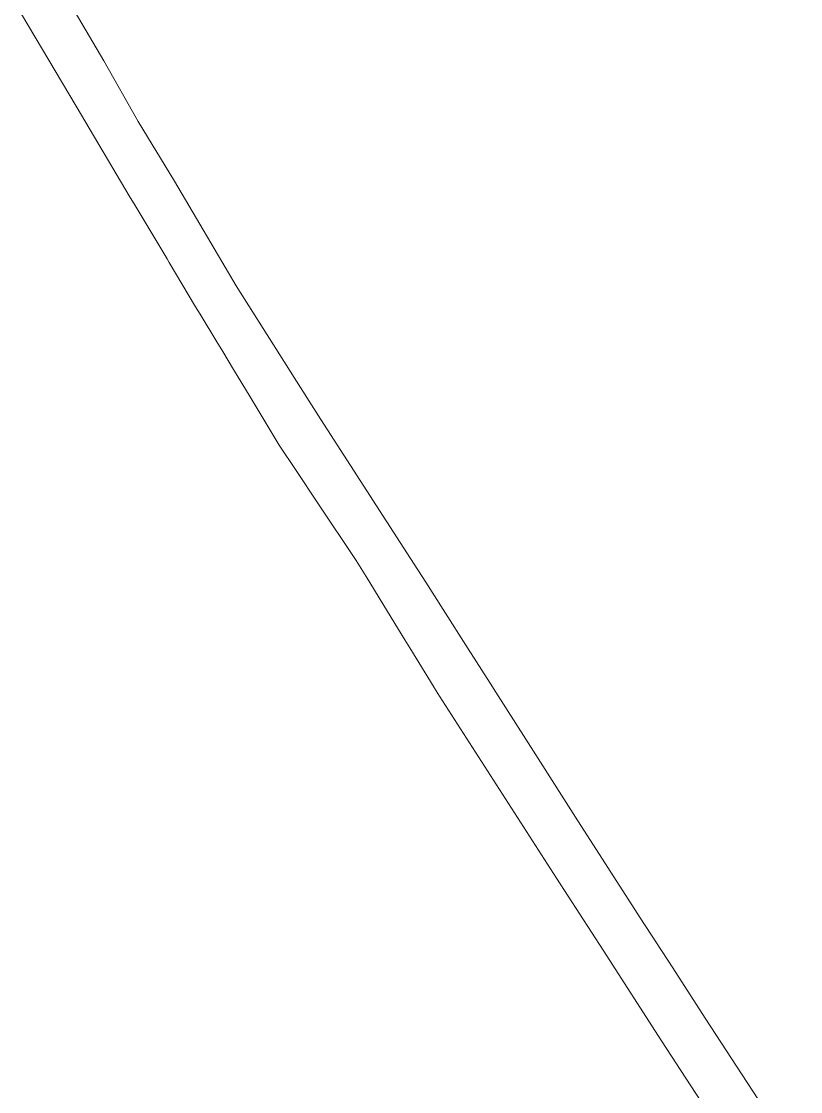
# Model space of a CAD drawing. Header units: metres. Extents: x 7513791 to 7515084, y 4691573 to 4693683.
# Drawn here: x 7514061 to 7514445, y 4692628 to 4693155 of the extents above; entities that cross this region are included whole.
import ezdxf

# ---------------------------------------------------------------- set-up
doc = ezdxf.new("R2010")
doc.units = ezdxf.units.M
doc.layers.add('Parc-Baz', color=7, linetype='Continuous', lineweight=0)

msp = doc.modelspace()

# ---------------------------------------------------------------- linework, layer by layer
at = {"layer": 'Parc-Baz'}
for points in [[(7514083.726, 4693166.525), (7514101.629, 4693135.879), (7514118.54, 4693106), (7514136.424, 4693076.633), (7514166.769, 4693024.966), (7514201.675, 4692970.033), (7514208.586, 4692959.157), (7514223.249, 4692936.401), (7514236.055, 4692916.527), (7514252.69, 4692890.71), (7514260.23, 4692878.92), (7514268.85, 4692865.45), (7514281.24, 4692846.08), (7514292.03, 4692829.21), (7514294.87, 4692824.78), (7514314.49, 4692793.91), (7514334.15, 4692763.06), (7514366.02, 4692713.52), (7514382.11, 4692688.84), (7514397.97, 4692664.08), (7514445.064, 4692592.118)], [(7514417.443, 4692590.165), (7514376.465, 4692652.904), (7514347.737, 4692697.539), (7514324.76, 4692733.15), (7514267.006, 4692822.849), (7514264.66, 4692826.68), (7514264.41, 4692827.1), (7514252.42, 4692846.68), (7514250.04, 4692850.56), (7514241.44, 4692864.58), (7514230.92, 4692881.74), (7514226.04, 4692889.7), (7514207.12, 4692917.97), (7514196.408, 4692933.968), (7514188.046, 4692946.458), (7514173.677, 4692970.258), (7514165.468, 4692983.852), (7514160.187, 4692992.597), (7514157.263, 4692997.442), (7514149.028, 4693011.087), (7514146.818, 4693014.747), (7514133.826, 4693036.481), (7514132.719, 4693038.326), (7514127.824, 4693046.515), (7514116.54, 4693065.396), (7514114.614, 4693068.619), (7514087.862, 4693113.535), (7514060.935, 4693158.924)]]:
    msp.add_lwpolyline(points, dxfattribs=at)

doc.saveas('drawing.dxf')
